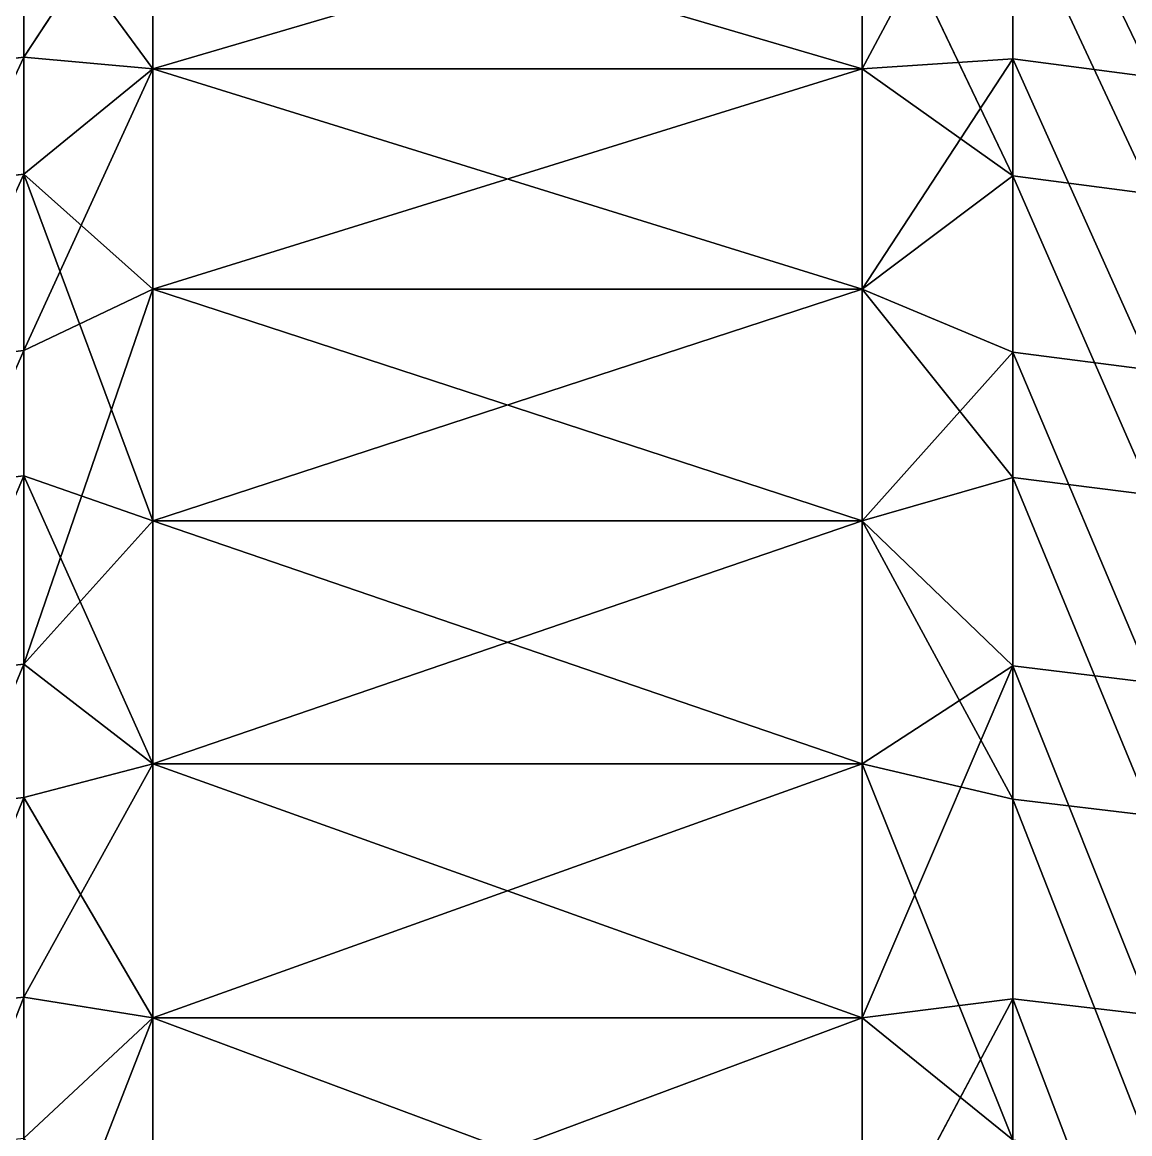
# Model space of a CAD drawing. Extents: x 207 to 387, y 94 to 160.
# Drawn here: x 252.6376 to 252.8133, y 159.2408 to 159.4171 of the extents above; entities that cross this region are included whole.
import ezdxf

# ---------------------------------------------------------------- set-up
doc = ezdxf.new("R2010")
doc.units = 0
doc.header["$LTSCALE"] = 2.54
doc.layers.get('0').update_dxf_attribs({"color": 13, "linetype": 'CONTINUOUS'})

# ---------------------------------------------------------------- blocks, each defined once
blk = doc.blocks.new('SP_05_ALTFIELD_CREDENZA_DW')
at = {"color": 0}
for p, q in [((133.89914, 0.48344, 80.49301), (133.89914, 0.42766, 80.43329)), ((133.89914, 0.48344, 80.49301), (133.89914, 0.42766, 80.43329)), ((134.03551, 0.4307, 80.4386), (134.05595, 0.4832, 80.49325)), ((134.03551, 0.4307, 80.4386), (134.05595, 0.4832, 80.49325)), ((134.05595, 0.4274, 80.43352), (134.05595, 0.4832, 80.49325)), ((134.05595, 0.4274, 80.43352), (134.05595, 0.4832, 80.49325)), ((133.89914, 0.42766, 80.43329), (133.92301, 0.47266, 80.48375)), ((133.89914, 0.42766, 80.43329), (133.92301, 0.47266, 80.48375)), ((133.92301, 0.4307, 75.9364), (133.92301, 0.47266, 75.89125)), ((133.92301, 0.4307, 75.9364), (133.92301, 0.47266, 75.89125)), ((133.92301, 0.4307, 80.4386), (133.92301, 0.47266, 80.48375)), ((133.92301, 0.4307, 80.4386), (133.92301, 0.47266, 80.48375)), ((134.03551, 0.4307, 75.9364), (134.03551, 0.47266, 75.89125)), ((134.03551, 0.4307, 75.9364), (134.03551, 0.47266, 75.89125)), ((134.03551, 0.4307, 80.4386), (134.03551, 0.47266, 80.48375)), ((134.03551, 0.4307, 80.4386), (134.03551, 0.47266, 80.48375)), ((133.89914, 0.39599, 75.97835), (133.89914, 0.45004, 75.91705)), ((133.92301, 0.4307, 75.9364), (133.89914, 0.45004, 75.91705)), ((133.89914, 0.45004, 75.91705), (133.92301, 0.39041, 75.98305)), ((133.89914, 0.45004, 75.91705), (133.92301, 0.39041, 75.98305)), ((133.89914, 0.39599, 75.97835), (133.89914, 0.45004, 75.91705)), ((133.92301, 0.4307, 75.9364), (133.89914, 0.45004, 75.91705)), ((134.05595, 0.44979, 75.91682), (134.03551, 0.4307, 75.9364)), ((134.05595, 0.44979, 75.91682), (134.03551, 0.4307, 75.9364)), ((134.05595, 0.44979, 75.91682), (134.05595, 0.39573, 75.97814)), ((134.05595, 0.44979, 75.91682), (134.05595, 0.39573, 75.97814)), ((133.92301, 0.4307, 80.4386), (133.89914, 0.42766, 80.43329)), ((133.89914, 0.37483, 80.37093), (133.92301, 0.4307, 80.4386)), ((133.89914, 0.37483, 80.37093), (133.92301, 0.4307, 80.4386)), ((133.92301, 0.4307, 80.4386), (133.89914, 0.42766, 80.43329)), ((133.92301, 0.39041, 75.98305), (133.92301, 0.4307, 75.9364)), ((133.92301, 0.4307, 75.9364), (134.03551, 0.4307, 75.9364)), ((133.92301, 0.4307, 75.9364), (134.03551, 0.4307, 75.9364)), ((133.92301, 0.39041, 75.98305), (133.92301, 0.4307, 75.9364)), ((133.92301, 0.4307, 80.4386), (134.03551, 0.4307, 80.4386)), ((133.92301, 0.39041, 80.39195), (133.92301, 0.4307, 80.4386)), ((133.92301, 0.4307, 80.4386), (134.03551, 0.4307, 80.4386)), ((133.92301, 0.39041, 80.39195), (133.92301, 0.4307, 80.4386)), ((134.03551, 0.39041, 75.98305), (134.03551, 0.4307, 75.9364)), ((134.03551, 0.4307, 75.9364), (134.05595, 0.39573, 75.97814)), ((134.03551, 0.4307, 75.9364), (134.05595, 0.39573, 75.97814)), ((134.03551, 0.39041, 75.98305), (134.03551, 0.4307, 75.9364)), ((134.05595, 0.4274, 80.43352), (134.03551, 0.4307, 80.4386)), ((134.05595, 0.4274, 80.43352), (134.03551, 0.4307, 80.4386)), ((134.03551, 0.39041, 80.39195), (134.03551, 0.4307, 80.4386)), ((134.03551, 0.39041, 80.39195), (134.03551, 0.4307, 80.4386)), ((133.89914, 0.42766, 80.43329), (133.87699, 0.43026, 80.43097)), ((133.89914, 0.42766, 80.43329), (133.87699, 0.43026, 80.43097)), ((134.07886, 0.42986, 80.43133), (134.05595, 0.4274, 80.43352)), ((134.07886, 0.42986, 80.43133), (134.05595, 0.4274, 80.43352)), ((133.89914, 0.42766, 80.43329), (133.89914, 0.37483, 80.37093)), ((133.89914, 0.42766, 80.43329), (133.89914, 0.37483, 80.37093)), ((134.05595, 0.4274, 80.43352), (134.03551, 0.39041, 80.39195)), ((134.05595, 0.4274, 80.43352), (134.03551, 0.39041, 80.39195)), ((134.05595, 0.37457, 80.37114), (134.05595, 0.4274, 80.43352)), ((134.05595, 0.37457, 80.37114), (134.05595, 0.4274, 80.43352)), ((133.89914, 0.39599, 75.97835), (133.87699, 0.39866, 75.9806)), ((133.89914, 0.39599, 75.97835), (133.87699, 0.39866, 75.9806)), ((134.07886, 0.39825, 75.98025), (134.05595, 0.39573, 75.97814)), ((134.07886, 0.39825, 75.98025), (134.05595, 0.39573, 75.97814)), ((133.89914, 0.34498, 76.0422), (133.89914, 0.39599, 75.97835)), ((133.92301, 0.39041, 75.98305), (133.89914, 0.39599, 75.97835)), ((133.89914, 0.39599, 75.97835), (133.92301, 0.35185, 76.03115)), ((133.89914, 0.39599, 75.97835), (133.92301, 0.35185, 76.03115)), ((133.89914, 0.34498, 76.0422), (133.89914, 0.39599, 75.97835)), ((133.92301, 0.39041, 75.98305), (133.89914, 0.39599, 75.97835)), ((134.05595, 0.39573, 75.97814), (134.03551, 0.39041, 75.98305)), ((134.05595, 0.39573, 75.97814), (134.03551, 0.39041, 75.98305)), ((134.05595, 0.39573, 75.97814), (134.05595, 0.34471, 76.042)), ((134.05595, 0.39573, 75.97814), (134.05595, 0.34471, 76.042)), ((133.89914, 0.37483, 80.37093), (133.92301, 0.39041, 80.39195)), ((133.89914, 0.37483, 80.37093), (133.92301, 0.39041, 80.39195)), ((133.92301, 0.35185, 76.03115), (133.92301, 0.39041, 75.98305)), ((134.03551, 0.39041, 75.98305), (133.92301, 0.39041, 75.98305)), ((133.92301, 0.35185, 76.03115), (133.92301, 0.39041, 75.98305)), ((134.03551, 0.39041, 75.98305), (133.92301, 0.39041, 75.98305)), ((134.03551, 0.39041, 80.39195), (133.92301, 0.39041, 80.39195)), ((134.03551, 0.39041, 80.39195), (133.92301, 0.39041, 80.39195)), ((133.92301, 0.35185, 80.34386), (133.92301, 0.39041, 80.39195)), ((133.92301, 0.35185, 80.34386), (133.92301, 0.39041, 80.39195)), ((134.03551, 0.35185, 76.03115), (134.03551, 0.39041, 75.98305)), ((134.03551, 0.39041, 75.98305), (134.05595, 0.34471, 76.042)), ((134.03551, 0.39041, 75.98305), (134.05595, 0.34471, 76.042)), ((134.03551, 0.35185, 76.03115), (134.03551, 0.39041, 75.98305)), ((134.05595, 0.37457, 80.37114), (134.03551, 0.39041, 80.39195)), ((134.05595, 0.37457, 80.37114), (134.03551, 0.39041, 80.39195)), ((134.03551, 0.35185, 80.34386), (134.03551, 0.39041, 80.39195)), ((134.03551, 0.35185, 80.34386), (134.03551, 0.39041, 80.39195)), ((133.89914, 0.37483, 80.37093), (133.87699, 0.37755, 80.36874)), ((133.89914, 0.37483, 80.37093), (133.87699, 0.37755, 80.36874)), ((134.07886, 0.37713, 80.36908), (134.05595, 0.37457, 80.37114)), ((134.07886, 0.37713, 80.36908), (134.05595, 0.37457, 80.37114)), ((133.89914, 0.37483, 80.37093), (133.89914, 0.32509, 80.30609)), ((133.92301, 0.35185, 80.34386), (133.89914, 0.37483, 80.37093)), ((133.92301, 0.35185, 80.34386), (133.89914, 0.37483, 80.37093)), ((133.89914, 0.37483, 80.37093), (133.89914, 0.32509, 80.30609)), ((134.03551, 0.31507, 80.29439), (134.05595, 0.37457, 80.37114)), ((134.03551, 0.31507, 80.29439), (134.05595, 0.37457, 80.37114)), ((134.03551, 0.35185, 80.34386), (134.05595, 0.37457, 80.37114)), ((134.03551, 0.35185, 80.34386), (134.05595, 0.37457, 80.37114)), ((134.05595, 0.32482, 80.30629), (134.05595, 0.37457, 80.37114)), ((134.05595, 0.32482, 80.30629), (134.05595, 0.37457, 80.37114)), ((133.89914, 0.34498, 76.0422), (133.92301, 0.35185, 76.03115)), ((133.89914, 0.34498, 76.0422), (133.92301, 0.35185, 76.03115)), ((133.89914, 0.32509, 80.30609), (133.92301, 0.35185, 80.34386)), ((133.89914, 0.32509, 80.30609), (133.92301, 0.35185, 80.34386)), ((133.92301, 0.31507, 76.08062), (133.92301, 0.35185, 76.03115)), ((133.92301, 0.35185, 76.03115), (134.03551, 0.35185, 76.03115)), ((133.92301, 0.35185, 76.03115), (134.03551, 0.35185, 76.03115)), ((133.92301, 0.31507, 76.08062), (133.92301, 0.35185, 76.03115)), ((133.92301, 0.35185, 80.34386), (134.03551, 0.35185, 80.34386)), ((133.92301, 0.31507, 80.29439), (133.92301, 0.35185, 80.34386)), ((133.92301, 0.35185, 80.34386), (134.03551, 0.35185, 80.34386)), ((133.92301, 0.31507, 80.29439), (133.92301, 0.35185, 80.34386)), ((134.03551, 0.31507, 76.08062), (134.03551, 0.35185, 76.03115)), ((134.05595, 0.34471, 76.042), (134.03551, 0.35185, 76.03115)), ((134.03551, 0.35185, 76.03115), (134.05595, 0.29684, 76.10826)), ((134.03551, 0.35185, 76.03115), (134.05595, 0.29684, 76.10826)), ((134.03551, 0.31507, 76.08062), (134.03551, 0.35185, 76.03115)), ((134.05595, 0.34471, 76.042), (134.03551, 0.35185, 76.03115)), ((134.03551, 0.31507, 80.29439), (134.03551, 0.35185, 80.34386)), ((134.03551, 0.31507, 80.29439), (134.03551, 0.35185, 80.34386)), ((133.89914, 0.34498, 76.0422), (133.87699, 0.34776, 76.04431)), ((133.89914, 0.34498, 76.0422), (133.87699, 0.34776, 76.04431)), ((134.07886, 0.34733, 76.04399), (134.05595, 0.34471, 76.042)), ((134.07886, 0.34733, 76.04399), (134.05595, 0.34471, 76.042)), ((133.89914, 0.29712, 76.10845), (133.89914, 0.34498, 76.0422)), ((133.89914, 0.34498, 76.0422), (133.92301, 0.31507, 76.08062)), ((133.89914, 0.34498, 76.0422), (133.92301, 0.31507, 76.08062)), ((133.89914, 0.29712, 76.10845), (133.89914, 0.34498, 76.0422)), ((134.05595, 0.34471, 76.042), (134.05595, 0.29684, 76.10826)), ((134.05595, 0.34471, 76.042), (134.05595, 0.29684, 76.10826)), ((133.89914, 0.32509, 80.30609), (133.87699, 0.32791, 80.30403)), ((133.89914, 0.32509, 80.30609), (133.87699, 0.32791, 80.30403)), ((134.07886, 0.32747, 80.30435), (134.05595, 0.32482, 80.30629)), ((134.07886, 0.32747, 80.30435), (134.05595, 0.32482, 80.30629)), ((133.89914, 0.32509, 80.30609), (133.89914, 0.27855, 80.23891)), ((133.92301, 0.31507, 80.29439), (133.89914, 0.32509, 80.30609)), ((133.92301, 0.31507, 80.29439), (133.89914, 0.32509, 80.30609)), ((133.89914, 0.32509, 80.30609), (133.89914, 0.27855, 80.23891)), ((134.05595, 0.32482, 80.30629), (134.03551, 0.31507, 80.29439)), ((134.03551, 0.28013, 80.24361), (134.05595, 0.32482, 80.30629)), ((134.03551, 0.28013, 80.24361), (134.05595, 0.32482, 80.30629)), ((134.05595, 0.32482, 80.30629), (134.03551, 0.31507, 80.29439)), ((134.05595, 0.27827, 80.2391), (134.05595, 0.32482, 80.30629)), ((134.05595, 0.27827, 80.2391), (134.05595, 0.32482, 80.30629)), ((133.92301, 0.31507, 76.08062), (133.89914, 0.29712, 76.10845)), ((133.92301, 0.31507, 76.08062), (133.89914, 0.29712, 76.10845)), ((133.89914, 0.27855, 80.23891), (133.92301, 0.31507, 80.29439)), ((133.89914, 0.27855, 80.23891), (133.92301, 0.31507, 80.29439)), ((133.92301, 0.28013, 76.13139), (133.92301, 0.31507, 76.08062)), ((133.92301, 0.31507, 76.08062), (134.03551, 0.31507, 76.08062)), ((133.92301, 0.31507, 76.08062), (134.03551, 0.31507, 76.08062)), ((133.92301, 0.28013, 76.13139), (133.92301, 0.31507, 76.08062)), ((133.92301, 0.31507, 80.29439), (134.03551, 0.31507, 80.29439)), ((133.92301, 0.28013, 80.24361), (133.92301, 0.31507, 80.29439)), ((133.92301, 0.31507, 80.29439), (134.03551, 0.31507, 80.29439)), ((133.92301, 0.28013, 80.24361), (133.92301, 0.31507, 80.29439)), ((134.03551, 0.28013, 76.13139), (134.03551, 0.31507, 76.08062)), ((134.03551, 0.31507, 76.08062), (134.05595, 0.29684, 76.10826)), ((134.03551, 0.31507, 76.08062), (134.05595, 0.29684, 76.10826)), ((134.03551, 0.28013, 76.13139), (134.03551, 0.31507, 76.08062)), ((134.03551, 0.28013, 80.24361), (134.03551, 0.31507, 80.29439)), ((134.03551, 0.28013, 80.24361), (134.03551, 0.31507, 80.29439)), ((133.89914, 0.29712, 76.10845), (133.87699, 0.3, 76.11042)), ((133.89914, 0.29712, 76.10845), (133.87699, 0.3, 76.11042)), ((134.07886, 0.29955, 76.11011), (134.05595, 0.29684, 76.10826)), ((134.07886, 0.29955, 76.11011), (134.05595, 0.29684, 76.10826)), ((133.89914, 0.25253, 76.17693), (133.89914, 0.29712, 76.10845)), ((133.92301, 0.28013, 76.13139), (133.89914, 0.29712, 76.10845)), ((133.89914, 0.29712, 76.10845), (133.92301, 0.24706, 76.18341)), ((133.89914, 0.29712, 76.10845), (133.92301, 0.24706, 76.18341)), ((133.89914, 0.25253, 76.17693), (133.89914, 0.29712, 76.10845)), ((133.92301, 0.28013, 76.13139), (133.89914, 0.29712, 76.10845)), ((134.05595, 0.29684, 76.10826), (134.03551, 0.28013, 76.13139)), ((134.05595, 0.29684, 76.10826), (134.03551, 0.28013, 76.13139)), ((134.05595, 0.29684, 76.10826), (134.05595, 0.25224, 76.17676)), ((134.05595, 0.29684, 76.10826), (134.05595, 0.25224, 76.17676)), ((133.89914, 0.27855, 80.23891), (133.87699, 0.28146, 80.237)), ((133.89914, 0.27855, 80.23891), (133.87699, 0.28146, 80.237)), ((134.07886, 0.28101, 80.23729), (134.05595, 0.27827, 80.2391)), ((134.07886, 0.28101, 80.23729), (134.05595, 0.27827, 80.2391)), ((133.89914, 0.23532, 80.16956), (133.92301, 0.28013, 80.24361)), ((133.89914, 0.23532, 80.16956), (133.92301, 0.28013, 80.24361)), ((133.89914, 0.27855, 80.23891), (133.92301, 0.28013, 80.24361)), ((133.89914, 0.27855, 80.23891), (133.92301, 0.28013, 80.24361)), ((133.92301, 0.24706, 76.18341), (133.92301, 0.28013, 76.13139)), ((134.03551, 0.28013, 76.13139), (133.92301, 0.28013, 76.13139)), ((133.92301, 0.24706, 76.18341), (133.92301, 0.28013, 76.13139)), ((134.03551, 0.28013, 76.13139), (133.92301, 0.28013, 76.13139)), ((134.03551, 0.28013, 80.24361), (133.92301, 0.28013, 80.24361)), ((134.03551, 0.28013, 80.24361), (133.92301, 0.28013, 80.24361)), ((133.92301, 0.24706, 80.19159), (133.92301, 0.28013, 80.24361)), ((133.92301, 0.24706, 80.19159), (133.92301, 0.28013, 80.24361)), ((134.03551, 0.24706, 76.18341), (134.03551, 0.28013, 76.13139)), ((134.03551, 0.28013, 76.13139), (134.05595, 0.25224, 76.17676)), ((134.03551, 0.28013, 76.13139), (134.05595, 0.25224, 76.17676)), ((134.03551, 0.24706, 76.18341), (134.03551, 0.28013, 76.13139)), ((134.05595, 0.27827, 80.2391), (134.03551, 0.28013, 80.24361)), ((134.05595, 0.27827, 80.2391), (134.03551, 0.28013, 80.24361)), ((134.03551, 0.24706, 80.19159), (134.03551, 0.28013, 80.24361)), ((134.03551, 0.24706, 80.19159), (134.03551, 0.28013, 80.24361)), ((133.89914, 0.27855, 80.23891), (133.89914, 0.23532, 80.16956)), ((133.89914, 0.27855, 80.23891), (133.89914, 0.23532, 80.16956)), ((134.03551, 0.24706, 80.19159), (134.05595, 0.27827, 80.2391)), ((134.03551, 0.24706, 80.19159), (134.05595, 0.27827, 80.2391)), ((134.05595, 0.23503, 80.16973), (134.05595, 0.27827, 80.2391)), ((134.05595, 0.23503, 80.16973), (134.05595, 0.27827, 80.2391))]:
    blk.add_line(p, q, dxfattribs=at)
at = {"color": 18}
mesh = blk.add_polyface(dxfattribs=at)
corners = [(133.87699, 0.48593, 80.49058), (133.89914, 0.42766, 80.43329), (133.87699, 0.43026, 80.43097), (133.89914, 0.48344, 80.49301)]
mesh.append_faces([[corners[k] for k in face] for face in [(0, 1, 2), (1, 0, 3)]], dxfattribs={"vtx0": -1, "color": 18})
mesh = blk.add_polyface(dxfattribs=at)
corners = [(134.05595, 0.4274, 80.43352), (134.07886, 0.48554, 80.49095), (134.07886, 0.42986, 80.43133), (134.05595, 0.4832, 80.49325)]
mesh.append_faces([[corners[k] for k in face] for face in [(0, 1, 2), (1, 0, 3)]], dxfattribs={"vtx0": -1, "color": 18})
mesh = blk.add_polyface(dxfattribs=at)
corners = [(133.89914, 0.48344, 80.49301), (133.92301, 0.47266, 80.48375), (133.89914, 0.42766, 80.43329)]
mesh.append_faces([[corners[k] for k in face] for face in [(0, 1, 2)]], dxfattribs={"color": 18})
mesh = blk.add_polyface(dxfattribs=at)
corners = [(134.05595, 0.4832, 80.49325), (134.05595, 0.4274, 80.43352), (134.03551, 0.4307, 80.4386)]
mesh.append_faces([[corners[k] for k in face] for face in [(0, 1, 2)]], dxfattribs={"color": 18})
mesh = blk.add_polyface(dxfattribs=at)
corners = [(134.05595, 0.4832, 80.49325), (134.03551, 0.4307, 80.4386), (134.03551, 0.47266, 80.48375)]
mesh.append_faces([[corners[k] for k in face] for face in [(0, 1, 2)]], dxfattribs={"color": 18})
mesh = blk.add_polyface(dxfattribs=at)
corners = [(133.92301, 0.4307, 75.9364), (133.92301, 0.47266, 75.89125), (133.89914, 0.45004, 75.91705)]
mesh.append_faces([[corners[k] for k in face] for face in [(0, 1, 2)]], dxfattribs={"color": 18})
mesh = blk.add_polyface(dxfattribs=at)
corners = [(133.92301, 0.47266, 80.48375), (133.92301, 0.4307, 80.4386), (133.89914, 0.42766, 80.43329)]
mesh.append_faces([[corners[k] for k in face] for face in [(0, 1, 2)]], dxfattribs={"color": 18})
mesh = blk.add_polyface(dxfattribs=at)
corners = [(133.92301, 0.4307, 75.9364), (134.03551, 0.47266, 75.89125), (133.92301, 0.47266, 75.89125), (134.03551, 0.4307, 75.9364)]
mesh.append_faces([[corners[k] for k in face] for face in [(0, 1, 2), (1, 0, 3)]], dxfattribs={"vtx0": -1, "color": 18})
mesh = blk.add_polyface(dxfattribs=at)
corners = [(133.92301, 0.47266, 80.48375), (134.03551, 0.4307, 80.4386), (133.92301, 0.4307, 80.4386), (134.03551, 0.47266, 80.48375)]
mesh.append_faces([[corners[k] for k in face] for face in [(0, 1, 2), (1, 0, 3)]], dxfattribs={"vtx0": -1, "color": 18})
mesh = blk.add_polyface(dxfattribs=at)
corners = [(134.03551, 0.4307, 75.9364), (134.05595, 0.44979, 75.91682), (134.03551, 0.47266, 75.89125)]
mesh.append_faces([[corners[k] for k in face] for face in [(0, 1, 2)]], dxfattribs={"color": 18})
mesh = blk.add_polyface(dxfattribs=at)
corners = [(133.87699, 0.4526, 75.91942), (133.89914, 0.39599, 75.97835), (133.89914, 0.45004, 75.91705), (133.87699, 0.39866, 75.9806)]
mesh.append_faces([[corners[k] for k in face] for face in [(0, 1, 2), (1, 0, 3)]], dxfattribs={"vtx0": -1, "color": 18})
mesh = blk.add_polyface(dxfattribs=at)
corners = [(134.05595, 0.39573, 75.97814), (134.07886, 0.4522, 75.91905), (134.05595, 0.44979, 75.91682), (134.07886, 0.39825, 75.98025)]
mesh.append_faces([[corners[k] for k in face] for face in [(0, 1, 2), (1, 0, 3)]], dxfattribs={"vtx0": -1, "color": 18})
mesh = blk.add_polyface(dxfattribs=at)
corners = [(133.92301, 0.39041, 75.98305), (133.92301, 0.4307, 75.9364), (133.89914, 0.45004, 75.91705)]
mesh.append_faces([[corners[k] for k in face] for face in [(0, 1, 2)]], dxfattribs={"color": 18})
mesh = blk.add_polyface(dxfattribs=at)
corners = [(133.92301, 0.39041, 75.98305), (133.89914, 0.45004, 75.91705), (133.89914, 0.39599, 75.97835)]
mesh.append_faces([[corners[k] for k in face] for face in [(0, 1, 2)]], dxfattribs={"color": 18})
mesh = blk.add_polyface(dxfattribs=at)
corners = [(134.05595, 0.39573, 75.97814), (134.05595, 0.44979, 75.91682), (134.03551, 0.4307, 75.9364)]
mesh.append_faces([[corners[k] for k in face] for face in [(0, 1, 2)]], dxfattribs={"color": 18})
mesh = blk.add_polyface(dxfattribs=at)
corners = [(133.92301, 0.4307, 80.4386), (133.92301, 0.39041, 80.39195), (133.89914, 0.37483, 80.37093)]
mesh.append_faces([[corners[k] for k in face] for face in [(0, 1, 2)]], dxfattribs={"color": 18})
mesh = blk.add_polyface(dxfattribs=at)
corners = [(133.92301, 0.4307, 80.4386), (133.89914, 0.37483, 80.37093), (133.89914, 0.42766, 80.43329)]
mesh.append_faces([[corners[k] for k in face] for face in [(0, 1, 2)]], dxfattribs={"color": 18})
mesh = blk.add_polyface(dxfattribs=at)
corners = [(133.92301, 0.39041, 75.98305), (134.03551, 0.4307, 75.9364), (133.92301, 0.4307, 75.9364), (134.03551, 0.39041, 75.98305)]
mesh.append_faces([[corners[k] for k in face] for face in [(0, 1, 2), (1, 0, 3)]], dxfattribs={"vtx0": -1, "color": 18})
mesh = blk.add_polyface(dxfattribs=at)
corners = [(133.92301, 0.4307, 80.4386), (134.03551, 0.39041, 80.39195), (133.92301, 0.39041, 80.39195), (134.03551, 0.4307, 80.4386)]
mesh.append_faces([[corners[k] for k in face] for face in [(0, 1, 2), (1, 0, 3)]], dxfattribs={"vtx0": -1, "color": 18})
mesh = blk.add_polyface(dxfattribs=at)
corners = [(134.03551, 0.39041, 75.98305), (134.05595, 0.39573, 75.97814), (134.03551, 0.4307, 75.9364)]
mesh.append_faces([[corners[k] for k in face] for face in [(0, 1, 2)]], dxfattribs={"color": 18})
mesh = blk.add_polyface(dxfattribs=at)
corners = [(134.03551, 0.4307, 80.4386), (134.05595, 0.4274, 80.43352), (134.03551, 0.39041, 80.39195)]
mesh.append_faces([[corners[k] for k in face] for face in [(0, 1, 2)]], dxfattribs={"color": 18})
mesh = blk.add_polyface(dxfattribs=at)
corners = [(133.87699, 0.43026, 80.43097), (133.89914, 0.37483, 80.37093), (133.87699, 0.37755, 80.36874), (133.89914, 0.42766, 80.43329)]
mesh.append_faces([[corners[k] for k in face] for face in [(0, 1, 2), (1, 0, 3)]], dxfattribs={"vtx0": -1, "color": 18})
mesh = blk.add_polyface(dxfattribs=at)
corners = [(134.05595, 0.37457, 80.37114), (134.07886, 0.42986, 80.43133), (134.07886, 0.37713, 80.36908), (134.05595, 0.4274, 80.43352)]
mesh.append_faces([[corners[k] for k in face] for face in [(0, 1, 2), (1, 0, 3)]], dxfattribs={"vtx0": -1, "color": 18})
mesh = blk.add_polyface(dxfattribs=at)
corners = [(134.05595, 0.4274, 80.43352), (134.05595, 0.37457, 80.37114), (134.03551, 0.39041, 80.39195)]
mesh.append_faces([[corners[k] for k in face] for face in [(0, 1, 2)]], dxfattribs={"color": 18})
mesh = blk.add_polyface(dxfattribs=at)
corners = [(133.87699, 0.39866, 75.9806), (133.89914, 0.34498, 76.0422), (133.89914, 0.39599, 75.97835), (133.87699, 0.34776, 76.04431)]
mesh.append_faces([[corners[k] for k in face] for face in [(0, 1, 2), (1, 0, 3)]], dxfattribs={"vtx0": -1, "color": 18})
mesh = blk.add_polyface(dxfattribs=at)
corners = [(134.05595, 0.34471, 76.042), (134.07886, 0.39825, 75.98025), (134.05595, 0.39573, 75.97814), (134.07886, 0.34733, 76.04399)]
mesh.append_faces([[corners[k] for k in face] for face in [(0, 1, 2), (1, 0, 3)]], dxfattribs={"vtx0": -1, "color": 18})
mesh = blk.add_polyface(dxfattribs=at)
corners = [(133.92301, 0.35185, 76.03115), (133.92301, 0.39041, 75.98305), (133.89914, 0.39599, 75.97835)]
mesh.append_faces([[corners[k] for k in face] for face in [(0, 1, 2)]], dxfattribs={"color": 18})
mesh = blk.add_polyface(dxfattribs=at)
corners = [(133.89914, 0.34498, 76.0422), (133.92301, 0.35185, 76.03115), (133.89914, 0.39599, 75.97835)]
mesh.append_faces([[corners[k] for k in face] for face in [(0, 1, 2)]], dxfattribs={"color": 18})
mesh = blk.add_polyface(dxfattribs=at)
corners = [(134.05595, 0.34471, 76.042), (134.05595, 0.39573, 75.97814), (134.03551, 0.39041, 75.98305)]
mesh.append_faces([[corners[k] for k in face] for face in [(0, 1, 2)]], dxfattribs={"color": 18})
mesh = blk.add_polyface(dxfattribs=at)
corners = [(133.92301, 0.39041, 80.39195), (133.92301, 0.35185, 80.34386), (133.89914, 0.37483, 80.37093)]
mesh.append_faces([[corners[k] for k in face] for face in [(0, 1, 2)]], dxfattribs={"color": 18})
mesh = blk.add_polyface(dxfattribs=at)
corners = [(133.92301, 0.35185, 76.03115), (134.03551, 0.39041, 75.98305), (133.92301, 0.39041, 75.98305), (134.03551, 0.35185, 76.03115)]
mesh.append_faces([[corners[k] for k in face] for face in [(0, 1, 2), (1, 0, 3)]], dxfattribs={"vtx0": -1, "color": 18})
mesh = blk.add_polyface(dxfattribs=at)
corners = [(133.92301, 0.39041, 80.39195), (134.03551, 0.35185, 80.34386), (133.92301, 0.35185, 80.34386), (134.03551, 0.39041, 80.39195)]
mesh.append_faces([[corners[k] for k in face] for face in [(0, 1, 2), (1, 0, 3)]], dxfattribs={"vtx0": -1, "color": 18})
mesh = blk.add_polyface(dxfattribs=at)
corners = [(134.05595, 0.34471, 76.042), (134.03551, 0.39041, 75.98305), (134.03551, 0.35185, 76.03115)]
mesh.append_faces([[corners[k] for k in face] for face in [(0, 1, 2)]], dxfattribs={"color": 18})
mesh = blk.add_polyface(dxfattribs=at)
corners = [(134.03551, 0.39041, 80.39195), (134.05595, 0.37457, 80.37114), (134.03551, 0.35185, 80.34386)]
mesh.append_faces([[corners[k] for k in face] for face in [(0, 1, 2)]], dxfattribs={"color": 18})
mesh = blk.add_polyface(dxfattribs=at)
corners = [(133.87699, 0.37755, 80.36874), (133.89914, 0.32509, 80.30609), (133.87699, 0.32791, 80.30403), (133.89914, 0.37483, 80.37093)]
mesh.append_faces([[corners[k] for k in face] for face in [(0, 1, 2), (1, 0, 3)]], dxfattribs={"vtx0": -1, "color": 18})
mesh = blk.add_polyface(dxfattribs=at)
corners = [(134.05595, 0.32482, 80.30629), (134.07886, 0.37713, 80.36908), (134.07886, 0.32747, 80.30435), (134.05595, 0.37457, 80.37114)]
mesh.append_faces([[corners[k] for k in face] for face in [(0, 1, 2), (1, 0, 3)]], dxfattribs={"vtx0": -1, "color": 18})
mesh = blk.add_polyface(dxfattribs=at)
corners = [(133.89914, 0.37483, 80.37093), (133.92301, 0.35185, 80.34386), (133.89914, 0.32509, 80.30609)]
mesh.append_faces([[corners[k] for k in face] for face in [(0, 1, 2)]], dxfattribs={"color": 18})
mesh = blk.add_polyface(dxfattribs=at)
corners = [(134.05595, 0.37457, 80.37114), (134.05595, 0.32482, 80.30629), (134.03551, 0.31507, 80.29439)]
mesh.append_faces([[corners[k] for k in face] for face in [(0, 1, 2)]], dxfattribs={"color": 18})
mesh = blk.add_polyface(dxfattribs=at)
corners = [(134.05595, 0.37457, 80.37114), (134.03551, 0.31507, 80.29439), (134.03551, 0.35185, 80.34386)]
mesh.append_faces([[corners[k] for k in face] for face in [(0, 1, 2)]], dxfattribs={"color": 18})
mesh = blk.add_polyface(dxfattribs=at)
corners = [(133.92301, 0.31507, 76.08062), (133.92301, 0.35185, 76.03115), (133.89914, 0.34498, 76.0422)]
mesh.append_faces([[corners[k] for k in face] for face in [(0, 1, 2)]], dxfattribs={"color": 18})
mesh = blk.add_polyface(dxfattribs=at)
corners = [(133.92301, 0.35185, 80.34386), (133.92301, 0.31507, 80.29439), (133.89914, 0.32509, 80.30609)]
mesh.append_faces([[corners[k] for k in face] for face in [(0, 1, 2)]], dxfattribs={"color": 18})
mesh = blk.add_polyface(dxfattribs=at)
corners = [(133.92301, 0.31507, 76.08062), (134.03551, 0.35185, 76.03115), (133.92301, 0.35185, 76.03115), (134.03551, 0.31507, 76.08062)]
mesh.append_faces([[corners[k] for k in face] for face in [(0, 1, 2), (1, 0, 3)]], dxfattribs={"vtx0": -1, "color": 18})
mesh = blk.add_polyface(dxfattribs=at)
corners = [(133.92301, 0.35185, 80.34386), (134.03551, 0.31507, 80.29439), (133.92301, 0.31507, 80.29439), (134.03551, 0.35185, 80.34386)]
mesh.append_faces([[corners[k] for k in face] for face in [(0, 1, 2), (1, 0, 3)]], dxfattribs={"vtx0": -1, "color": 18})
mesh = blk.add_polyface(dxfattribs=at)
corners = [(134.05595, 0.29684, 76.10826), (134.05595, 0.34471, 76.042), (134.03551, 0.35185, 76.03115)]
mesh.append_faces([[corners[k] for k in face] for face in [(0, 1, 2)]], dxfattribs={"color": 18})
mesh = blk.add_polyface(dxfattribs=at)
corners = [(134.05595, 0.29684, 76.10826), (134.03551, 0.35185, 76.03115), (134.03551, 0.31507, 76.08062)]
mesh.append_faces([[corners[k] for k in face] for face in [(0, 1, 2)]], dxfattribs={"color": 18})
mesh = blk.add_polyface(dxfattribs=at)
corners = [(133.87699, 0.34776, 76.04431), (133.89914, 0.29712, 76.10845), (133.89914, 0.34498, 76.0422), (133.87699, 0.3, 76.11042)]
mesh.append_faces([[corners[k] for k in face] for face in [(0, 1, 2), (1, 0, 3)]], dxfattribs={"vtx0": -1, "color": 18})
mesh = blk.add_polyface(dxfattribs=at)
corners = [(134.05595, 0.29684, 76.10826), (134.07886, 0.34733, 76.04399), (134.05595, 0.34471, 76.042), (134.07886, 0.29955, 76.11011)]
mesh.append_faces([[corners[k] for k in face] for face in [(0, 1, 2), (1, 0, 3)]], dxfattribs={"vtx0": -1, "color": 18})
mesh = blk.add_polyface(dxfattribs=at)
corners = [(133.89914, 0.29712, 76.10845), (133.92301, 0.31507, 76.08062), (133.89914, 0.34498, 76.0422)]
mesh.append_faces([[corners[k] for k in face] for face in [(0, 1, 2)]], dxfattribs={"color": 18})
mesh = blk.add_polyface(dxfattribs=at)
corners = [(133.87699, 0.32791, 80.30403), (133.89914, 0.27855, 80.23891), (133.87699, 0.28146, 80.237), (133.89914, 0.32509, 80.30609)]
mesh.append_faces([[corners[k] for k in face] for face in [(0, 1, 2), (1, 0, 3)]], dxfattribs={"vtx0": -1, "color": 18})
mesh = blk.add_polyface(dxfattribs=at)
corners = [(134.05595, 0.27827, 80.2391), (134.07886, 0.32747, 80.30435), (134.07886, 0.28101, 80.23729), (134.05595, 0.32482, 80.30629)]
mesh.append_faces([[corners[k] for k in face] for face in [(0, 1, 2), (1, 0, 3)]], dxfattribs={"vtx0": -1, "color": 18})
mesh = blk.add_polyface(dxfattribs=at)
corners = [(133.89914, 0.32509, 80.30609), (133.92301, 0.31507, 80.29439), (133.89914, 0.27855, 80.23891)]
mesh.append_faces([[corners[k] for k in face] for face in [(0, 1, 2)]], dxfattribs={"color": 18})
mesh = blk.add_polyface(dxfattribs=at)
corners = [(134.05595, 0.32482, 80.30629), (134.05595, 0.27827, 80.2391), (134.03551, 0.28013, 80.24361)]
mesh.append_faces([[corners[k] for k in face] for face in [(0, 1, 2)]], dxfattribs={"color": 18})
mesh = blk.add_polyface(dxfattribs=at)
corners = [(134.05595, 0.32482, 80.30629), (134.03551, 0.28013, 80.24361), (134.03551, 0.31507, 80.29439)]
mesh.append_faces([[corners[k] for k in face] for face in [(0, 1, 2)]], dxfattribs={"color": 18})
mesh = blk.add_polyface(dxfattribs=at)
corners = [(133.92301, 0.28013, 76.13139), (133.92301, 0.31507, 76.08062), (133.89914, 0.29712, 76.10845)]
mesh.append_faces([[corners[k] for k in face] for face in [(0, 1, 2)]], dxfattribs={"color": 18})
mesh = blk.add_polyface(dxfattribs=at)
corners = [(133.92301, 0.31507, 80.29439), (133.92301, 0.28013, 80.24361), (133.89914, 0.27855, 80.23891)]
mesh.append_faces([[corners[k] for k in face] for face in [(0, 1, 2)]], dxfattribs={"color": 18})
mesh = blk.add_polyface(dxfattribs=at)
corners = [(133.92301, 0.28013, 76.13139), (134.03551, 0.31507, 76.08062), (133.92301, 0.31507, 76.08062), (134.03551, 0.28013, 76.13139)]
mesh.append_faces([[corners[k] for k in face] for face in [(0, 1, 2), (1, 0, 3)]], dxfattribs={"vtx0": -1, "color": 18})
mesh = blk.add_polyface(dxfattribs=at)
corners = [(133.92301, 0.31507, 80.29439), (134.03551, 0.28013, 80.24361), (133.92301, 0.28013, 80.24361), (134.03551, 0.31507, 80.29439)]
mesh.append_faces([[corners[k] for k in face] for face in [(0, 1, 2), (1, 0, 3)]], dxfattribs={"vtx0": -1, "color": 18})
mesh = blk.add_polyface(dxfattribs=at)
corners = [(134.03551, 0.28013, 76.13139), (134.05595, 0.29684, 76.10826), (134.03551, 0.31507, 76.08062)]
mesh.append_faces([[corners[k] for k in face] for face in [(0, 1, 2)]], dxfattribs={"color": 18})
mesh = blk.add_polyface(dxfattribs=at)
corners = [(133.87699, 0.3, 76.11042), (133.89914, 0.25253, 76.17693), (133.89914, 0.29712, 76.10845), (133.87699, 0.25549, 76.17876)]
mesh.append_faces([[corners[k] for k in face] for face in [(0, 1, 2), (1, 0, 3)]], dxfattribs={"vtx0": -1, "color": 18})
mesh = blk.add_polyface(dxfattribs=at)
corners = [(134.05595, 0.25224, 76.17676), (134.07886, 0.29955, 76.11011), (134.05595, 0.29684, 76.10826), (134.07886, 0.25504, 76.17848)]
mesh.append_faces([[corners[k] for k in face] for face in [(0, 1, 2), (1, 0, 3)]], dxfattribs={"vtx0": -1, "color": 18})
mesh = blk.add_polyface(dxfattribs=at)
corners = [(133.92301, 0.24706, 76.18341), (133.92301, 0.28013, 76.13139), (133.89914, 0.29712, 76.10845)]
mesh.append_faces([[corners[k] for k in face] for face in [(0, 1, 2)]], dxfattribs={"color": 18})
mesh = blk.add_polyface(dxfattribs=at)
corners = [(133.92301, 0.24706, 76.18341), (133.89914, 0.29712, 76.10845), (133.89914, 0.25253, 76.17693)]
mesh.append_faces([[corners[k] for k in face] for face in [(0, 1, 2)]], dxfattribs={"color": 18})
mesh = blk.add_polyface(dxfattribs=at)
corners = [(134.05595, 0.25224, 76.17676), (134.05595, 0.29684, 76.10826), (134.03551, 0.28013, 76.13139)]
mesh.append_faces([[corners[k] for k in face] for face in [(0, 1, 2)]], dxfattribs={"color": 18})
mesh = blk.add_polyface(dxfattribs=at)
corners = [(133.87699, 0.28146, 80.237), (133.89914, 0.23532, 80.16956), (133.87699, 0.23832, 80.16779), (133.89914, 0.27855, 80.23891)]
mesh.append_faces([[corners[k] for k in face] for face in [(0, 1, 2), (1, 0, 3)]], dxfattribs={"vtx0": -1, "color": 18})
mesh = blk.add_polyface(dxfattribs=at)
corners = [(134.05595, 0.23503, 80.16973), (134.07886, 0.28101, 80.23729), (134.07886, 0.23786, 80.16806), (134.05595, 0.27827, 80.2391)]
mesh.append_faces([[corners[k] for k in face] for face in [(0, 1, 2), (1, 0, 3)]], dxfattribs={"vtx0": -1, "color": 18})
mesh = blk.add_polyface(dxfattribs=at)
corners = [(133.92301, 0.28013, 80.24361), (133.92301, 0.24706, 80.19159), (133.89914, 0.23532, 80.16956)]
mesh.append_faces([[corners[k] for k in face] for face in [(0, 1, 2)]], dxfattribs={"color": 18})
mesh = blk.add_polyface(dxfattribs=at)
corners = [(133.92301, 0.28013, 80.24361), (133.89914, 0.23532, 80.16956), (133.89914, 0.27855, 80.23891)]
mesh.append_faces([[corners[k] for k in face] for face in [(0, 1, 2)]], dxfattribs={"color": 18})
mesh = blk.add_polyface(dxfattribs=at)
corners = [(133.92301, 0.24706, 76.18341), (134.03551, 0.28013, 76.13139), (133.92301, 0.28013, 76.13139), (134.03551, 0.24706, 76.18341)]
mesh.append_faces([[corners[k] for k in face] for face in [(0, 1, 2), (1, 0, 3)]], dxfattribs={"vtx0": -1, "color": 18})
mesh = blk.add_polyface(dxfattribs=at)
corners = [(133.92301, 0.28013, 80.24361), (134.03551, 0.24706, 80.19159), (133.92301, 0.24706, 80.19159), (134.03551, 0.28013, 80.24361)]
mesh.append_faces([[corners[k] for k in face] for face in [(0, 1, 2), (1, 0, 3)]], dxfattribs={"vtx0": -1, "color": 18})
mesh = blk.add_polyface(dxfattribs=at)
corners = [(134.03551, 0.24706, 76.18341), (134.05595, 0.25224, 76.17676), (134.03551, 0.28013, 76.13139)]
mesh.append_faces([[corners[k] for k in face] for face in [(0, 1, 2)]], dxfattribs={"color": 18})
mesh = blk.add_polyface(dxfattribs=at)
corners = [(134.03551, 0.28013, 80.24361), (134.05595, 0.27827, 80.2391), (134.03551, 0.24706, 80.19159)]
mesh.append_faces([[corners[k] for k in face] for face in [(0, 1, 2)]], dxfattribs={"color": 18})
mesh = blk.add_polyface(dxfattribs=at)
corners = [(134.05595, 0.27827, 80.2391), (134.05595, 0.23503, 80.16973), (134.03551, 0.24706, 80.19159)]
mesh.append_faces([[corners[k] for k in face] for face in [(0, 1, 2)]], dxfattribs={"color": 18})

msp = doc.modelspace()

# ---------------------------------------------------------------- block references
at = {"color": 23, "rotation": 180}
msp.add_blockref('SP_05_ALTFIELD_CREDENZA_DW', (386.69383, 159.68985), dxfattribs=at)

doc.saveas('drawing.dxf')
